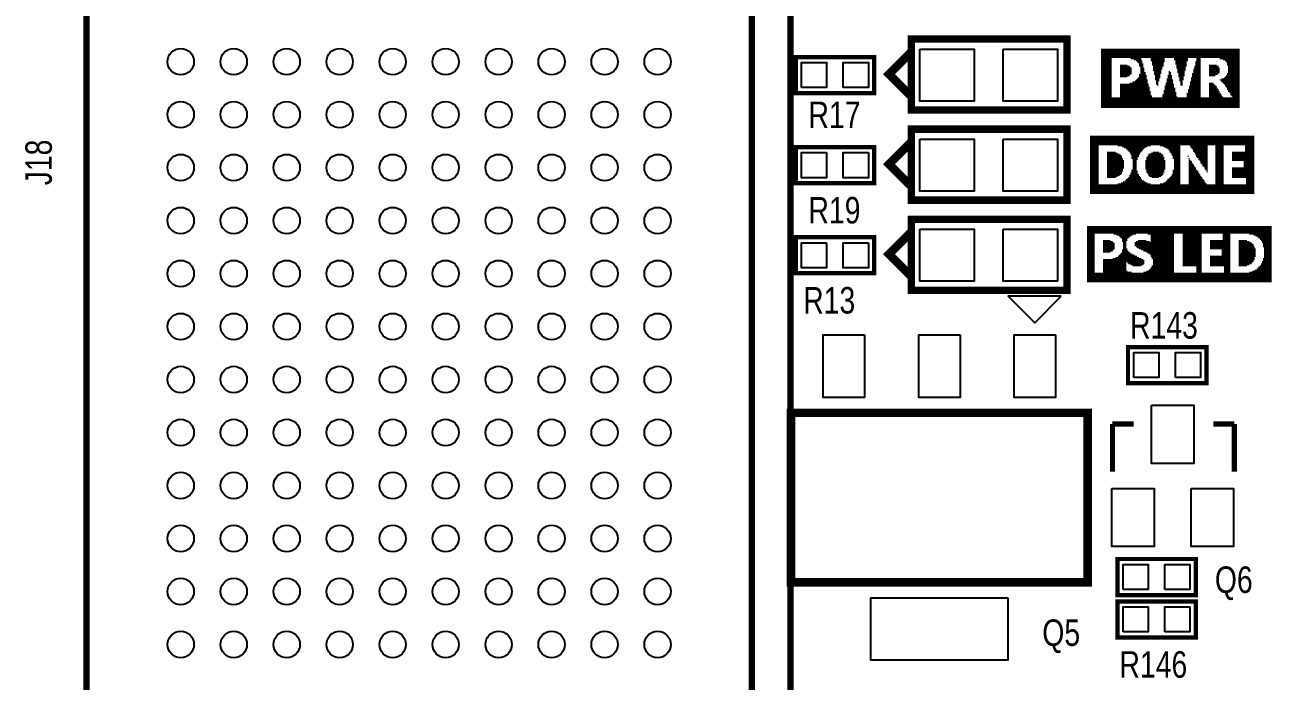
# Model space of a CAD drawing. Extents: x -92 to 135, y -31 to 116.
# Drawn here: x -33.35 to -3.46, y 10.59 to 26.32 of the extents above; entities that cross this region are included whole.
import ezdxf
from ezdxf.enums import TextEntityAlignment as Align

# ---------------------------------------------------------------- set-up
doc = ezdxf.new("R2010")
doc.units = 0
for name, color, linetype in [('BG_SILKSCREEN_TOP', 1, 'CONTINUOUS'), ('MA_PEN3', 4, 'CONTINUOUS'), ('PG_SILKSCREEN_TOP', 5, 'CONTINUOUS'), ('PIN_TOP', 6, 'CONTINUOUS'), ('RD_SILKSCREEN_TOP', 7, 'CONTINUOUS')]:
    doc.layers.add(name, color=color, linetype=linetype)

msp = doc.modelspace()

# ---------------------------------------------------------------- linework, layer by layer
at = {"layer": 'BG_SILKSCREEN_TOP', "const_width": 0.1524}
msp.add_lwpolyline([(-14.99743, 56.750204), (-14.99743, -12.251436)], dxfattribs=at)
at = {"layer": 'MA_PEN3', "const_width": 0.0254}
for points in [[(-7.555738, 25.734772), (-4.228338, 25.734772)], [(-7.555738, 25.709372), (-4.228338, 25.709372)], [(-7.555738, 25.683972), (-4.228338, 25.683972)], [(-7.555738, 25.658572), (-4.228338, 25.658572)], [(-7.555738, 25.633172), (-4.228338, 25.633172)], [(-7.555738, 25.607772), (-4.228338, 25.607772)], [(-7.555738, 25.582372), (-4.228338, 25.582372)], [(-7.555738, 25.556972), (-4.228338, 25.556972)], [(-7.555738, 25.531572), (-4.228338, 25.531572)], [(-7.555738, 25.506172), (-7.301738, 25.506172)], [(-7.555738, 25.480772), (-7.301738, 25.480772)], [(-7.555738, 25.455372), (-7.301738, 25.455372)], [(-7.555738, 25.429972), (-7.301738, 25.429972)], [(-7.555738, 25.404572), (-7.301738, 25.404572)], [(-6.844538, 25.506172), (-6.590538, 25.506172)], [(-6.768338, 25.480772), (-6.590538, 25.480772)], [(-6.717538, 25.455372), (-6.565138, 25.455372)], [(-6.692138, 25.429972), (-6.565138, 25.429972)], [(-6.666738, 25.404572), (-6.565138, 25.404572)], [(-6.361938, 25.506172), (-6.031738, 25.506172)], [(-6.361938, 25.480772), (-6.031738, 25.480772)], [(-6.361938, 25.455372), (-6.031738, 25.455372)], [(-6.336538, 25.429972), (-6.031738, 25.429972)], [(-6.336538, 25.404572), (-6.057138, 25.404572)], [(-5.803138, 25.506172), (-5.472938, 25.506172)], [(-5.803138, 25.480772), (-5.472938, 25.480772)], [(-5.777738, 25.455372), (-5.472938, 25.455372)], [(-5.777738, 25.429972), (-5.498338, 25.429972)], [(-5.777738, 25.404572), (-5.498338, 25.404572)], [(-5.295138, 25.429972), (-5.168138, 25.429972)], [(-5.295138, 25.404572), (-5.168138, 25.404572)], [(-5.269738, 25.506172), (-5.168138, 25.506172)], [(-5.269738, 25.480772), (-5.168138, 25.480772)], [(-5.269738, 25.455372), (-5.168138, 25.455372)], [(-4.710938, 25.506172), (-4.228338, 25.506172)], [(-4.634738, 25.480772), (-4.228338, 25.480772)], [(-4.583938, 25.455372), (-4.228338, 25.455372)], [(-4.558538, 25.429972), (-4.228338, 25.429972)], [(-4.533138, 25.404572), (-4.228338, 25.404572)], [(-7.555738, 25.379172), (-7.301738, 25.379172)], [(-7.555738, 25.353772), (-7.301738, 25.353772)], [(-7.555738, 25.328372), (-7.301738, 25.328372)], [(-7.555738, 25.302972), (-7.301738, 25.302972)], [(-7.555738, 25.277572), (-7.301738, 25.277572)], [(-7.555738, 25.252172), (-7.301738, 25.252172)], [(-7.555738, 25.226772), (-7.301738, 25.226772)], [(-7.555738, 25.201372), (-7.301738, 25.201372)], [(-7.555738, 25.175972), (-7.301738, 25.175972)], [(-7.555738, 25.150572), (-7.301738, 25.150572)], [(-7.555738, 25.125172), (-7.301738, 25.125172)], [(-7.555738, 25.099772), (-7.301738, 25.099772)], [(-7.098538, 25.353772), (-6.920738, 25.353772)], [(-7.098538, 25.328372), (-6.869938, 25.328372)], [(-7.098538, 25.302972), (-6.844538, 25.302972)], [(-7.098538, 25.277572), (-6.819138, 25.277572)], [(-7.098538, 25.252172), (-6.819138, 25.252172)], [(-7.098538, 25.226772), (-6.819138, 25.226772)], [(-7.098538, 25.201372), (-6.819138, 25.201372)], [(-7.098538, 25.175972), (-6.819138, 25.175972)], [(-7.098538, 25.150572), (-6.819138, 25.150572)], [(-7.098538, 25.125172), (-6.844538, 25.125172)], [(-7.098538, 25.099772), (-6.869938, 25.099772)], [(-6.641338, 25.379172), (-6.539738, 25.379172)], [(-6.641338, 25.353772), (-6.539738, 25.353772)], [(-6.641338, 25.328372), (-6.539738, 25.328372)], [(-6.641338, 25.125172), (-6.488938, 25.125172)], [(-6.641338, 25.099772), (-6.463538, 25.099772)], [(-6.615938, 25.302972), (-6.539738, 25.302972)], [(-6.615938, 25.277572), (-6.514338, 25.277572)], [(-6.615938, 25.252172), (-6.514338, 25.252172)], [(-6.615938, 25.226772), (-6.514338, 25.226772)], [(-6.615938, 25.201372), (-6.514338, 25.201372)], [(-6.615938, 25.175972), (-6.488938, 25.175972)], [(-6.615938, 25.150572), (-6.488938, 25.150572)], [(-6.336538, 25.379172), (-6.057138, 25.379172)], [(-6.336538, 25.353772), (-6.057138, 25.353772)], [(-6.311138, 25.328372), (-6.057138, 25.328372)], [(-6.311138, 25.302972), (-6.082538, 25.302972)], [(-6.311138, 25.277572), (-6.082538, 25.277572)], [(-6.311138, 25.252172), (-6.082538, 25.252172)], [(-6.311138, 25.226772), (-6.107938, 25.226772)], [(-6.285738, 25.201372), (-6.107938, 25.201372)], [(-6.285738, 25.175972), (-6.107938, 25.175972)], [(-6.285738, 25.150572), (-6.107938, 25.150572)], [(-6.285738, 25.125172), (-6.133338, 25.125172)], [(-6.260338, 25.099772), (-6.133338, 25.099772)], [(-5.955538, 25.099772), (-5.853938, 25.099772)], [(-5.930138, 25.201372), (-5.904738, 25.201372)], [(-5.930138, 25.175972), (-5.879338, 25.175972)], [(-5.930138, 25.150572), (-5.879338, 25.150572)], [(-5.930138, 25.125172), (-5.879338, 25.125172)], [(-5.777738, 25.379172), (-5.498338, 25.379172)], [(-5.752338, 25.353772), (-5.498338, 25.353772)], [(-5.752338, 25.328372), (-5.498338, 25.328372)], [(-5.752338, 25.302972), (-5.523738, 25.302972)], [(-5.752338, 25.277572), (-5.523738, 25.277572)], [(-5.726938, 25.252172), (-5.523738, 25.252172)], [(-5.726938, 25.226772), (-5.523738, 25.226772)], [(-5.726938, 25.201372), (-5.549138, 25.201372)], [(-5.726938, 25.175972), (-5.549138, 25.175972)], [(-5.701538, 25.150572), (-5.549138, 25.150572)], [(-5.701538, 25.125172), (-5.549138, 25.125172)], [(-5.701538, 25.099772), (-5.549138, 25.099772)], [(-5.371338, 25.150572), (-5.168138, 25.150572)], [(-5.371338, 25.125172), (-5.168138, 25.125172)], [(-5.371338, 25.099772), (-5.168138, 25.099772)], [(-5.345938, 25.252172), (-5.168138, 25.252172)], [(-5.345938, 25.226772), (-5.168138, 25.226772)], [(-5.345938, 25.201372), (-5.168138, 25.201372)], [(-5.345938, 25.175972), (-5.168138, 25.175972)], [(-5.320538, 25.328372), (-5.168138, 25.328372)], [(-5.320538, 25.302972), (-5.168138, 25.302972)], [(-5.320538, 25.277572), (-5.168138, 25.277572)], [(-5.295138, 25.379172), (-5.168138, 25.379172)], [(-5.295138, 25.353772), (-5.168138, 25.353772)], [(-4.964938, 25.353772), (-4.787138, 25.353772)], [(-4.964938, 25.328372), (-4.736338, 25.328372)], [(-4.964938, 25.302972), (-4.736338, 25.302972)], [(-4.964938, 25.277572), (-4.710938, 25.277572)], [(-4.964938, 25.252172), (-4.710938, 25.252172)], [(-4.964938, 25.226772), (-4.710938, 25.226772)], [(-4.964938, 25.201372), (-4.710938, 25.201372)], [(-4.964938, 25.175972), (-4.710938, 25.175972)], [(-4.964938, 25.150572), (-4.736338, 25.150572)], [(-4.964938, 25.125172), (-4.761738, 25.125172)], [(-4.964938, 25.099772), (-4.812538, 25.099772)], [(-4.558538, 25.099772), (-4.228338, 25.099772)], [(-4.533138, 25.379172), (-4.228338, 25.379172)], [(-4.533138, 25.353772), (-4.228338, 25.353772)], [(-4.533138, 25.150572), (-4.228338, 25.150572)], [(-4.533138, 25.125172), (-4.228338, 25.125172)], [(-4.507738, 25.328372), (-4.228338, 25.328372)], [(-4.507738, 25.302972), (-4.228338, 25.302972)], [(-4.507738, 25.277572), (-4.228338, 25.277572)], [(-4.507738, 25.252172), (-4.228338, 25.252172)], [(-4.507738, 25.226772), (-4.228338, 25.226772)], [(-4.507738, 25.201372), (-4.228338, 25.201372)], [(-4.507738, 25.175972), (-4.228338, 25.175972)], [(-7.555738, 25.074372), (-7.301738, 25.074372)], [(-7.555738, 25.048972), (-7.301738, 25.048972)], [(-7.555738, 25.023572), (-7.301738, 25.023572)], [(-7.555738, 24.998172), (-7.301738, 24.998172)], [(-7.555738, 24.972772), (-7.301738, 24.972772)], [(-7.555738, 24.947372), (-7.301738, 24.947372)], [(-7.555738, 24.921972), (-7.301738, 24.921972)], [(-7.555738, 24.896572), (-7.301738, 24.896572)], [(-7.555738, 24.871172), (-7.301738, 24.871172)], [(-7.555738, 24.845772), (-7.301738, 24.845772)], [(-7.555738, 24.820372), (-7.301738, 24.820372)], [(-7.098538, 25.074372), (-6.920738, 25.074372)], [(-7.098538, 24.896572), (-6.412738, 24.896572)], [(-7.098538, 24.871172), (-6.412738, 24.871172)], [(-7.098538, 24.845772), (-6.412738, 24.845772)], [(-7.098538, 24.820372), (-6.387338, 24.820372)], [(-6.869938, 24.921972), (-6.438138, 24.921972)], [(-6.793738, 24.947372), (-6.438138, 24.947372)], [(-6.742938, 24.972772), (-6.438138, 24.972772)], [(-6.717538, 24.998172), (-6.438138, 24.998172)], [(-6.692138, 25.023572), (-6.463538, 25.023572)], [(-6.666738, 25.048972), (-6.463538, 25.048972)], [(-6.641338, 25.074372), (-6.463538, 25.074372)], [(-6.260338, 25.074372), (-6.133338, 25.074372)], [(-6.260338, 25.048972), (-6.133338, 25.048972)], [(-6.260338, 25.023572), (-6.158738, 25.023572)], [(-6.260338, 24.998172), (-6.158738, 24.998172)], [(-6.234938, 24.972772), (-6.158738, 24.972772)], [(-6.234938, 24.947372), (-6.184138, 24.947372)], [(-6.234938, 24.921972), (-6.184138, 24.921972)], [(-6.234938, 24.896572), (-6.184138, 24.896572)], [(-6.209538, 24.871172), (-6.184138, 24.871172)], [(-6.031738, 24.845772), (-5.803138, 24.845772)], [(-6.031738, 24.820372), (-5.803138, 24.820372)], [(-6.006338, 24.921972), (-5.828538, 24.921972)], [(-6.006338, 24.896572), (-5.803138, 24.896572)], [(-6.006338, 24.871172), (-5.803138, 24.871172)], [(-5.980938, 25.023572), (-5.853938, 25.023572)], [(-5.980938, 24.998172), (-5.828538, 24.998172)], [(-5.980938, 24.972772), (-5.828538, 24.972772)], [(-5.980938, 24.947372), (-5.828538, 24.947372)], [(-5.955538, 25.074372), (-5.853938, 25.074372)], [(-5.955538, 25.048972), (-5.853938, 25.048972)], [(-5.701538, 25.074372), (-5.574538, 25.074372)], [(-5.676138, 25.048972), (-5.574538, 25.048972)], [(-5.676138, 25.023572), (-5.574538, 25.023572)], [(-5.676138, 24.998172), (-5.574538, 24.998172)], [(-5.676138, 24.972772), (-5.599938, 24.972772)], [(-5.650738, 24.947372), (-5.599938, 24.947372)], [(-5.650738, 24.921972), (-5.599938, 24.921972)], [(-5.650738, 24.896572), (-5.599938, 24.896572)], [(-5.650738, 24.871172), (-5.599938, 24.871172)], [(-5.447538, 24.845772), (-5.168138, 24.845772)], [(-5.447538, 24.820372), (-5.168138, 24.820372)], [(-5.422138, 24.947372), (-5.168138, 24.947372)], [(-5.422138, 24.921972), (-5.168138, 24.921972)], [(-5.422138, 24.896572), (-5.168138, 24.896572)], [(-5.422138, 24.871172), (-5.168138, 24.871172)], [(-5.396738, 25.048972), (-5.168138, 25.048972)], [(-5.396738, 25.023572), (-5.168138, 25.023572)], [(-5.396738, 24.998172), (-5.168138, 24.998172)], [(-5.396738, 24.972772), (-5.168138, 24.972772)], [(-5.371338, 25.074372), (-5.168138, 25.074372)], [(-4.964938, 24.921972), (-4.863338, 24.921972)], [(-4.964938, 24.896572), (-4.837938, 24.896572)], [(-4.964938, 24.871172), (-4.812538, 24.871172)], [(-4.964938, 24.845772), (-4.787138, 24.845772)], [(-4.964938, 24.820372), (-4.787138, 24.820372)], [(-4.710938, 24.998172), (-4.228338, 24.998172)], [(-4.685538, 24.972772), (-4.228338, 24.972772)], [(-4.660138, 25.023572), (-4.228338, 25.023572)], [(-4.660138, 24.947372), (-4.228338, 24.947372)], [(-4.634738, 24.921972), (-4.228338, 24.921972)], [(-4.609338, 25.048972), (-4.228338, 25.048972)], [(-4.609338, 24.896572), (-4.228338, 24.896572)], [(-4.583938, 25.074372), (-4.228338, 25.074372)], [(-4.583938, 24.871172), (-4.228338, 24.871172)], [(-4.583938, 24.845772), (-4.228338, 24.845772)], [(-4.558538, 24.820372), (-4.228338, 24.820372)], [(-7.555738, 24.794972), (-7.301738, 24.794972)], [(-7.555738, 24.769572), (-7.301738, 24.769572)], [(-7.555738, 24.744172), (-7.301738, 24.744172)], [(-7.555738, 24.718772), (-7.301738, 24.718772)], [(-7.555738, 24.693372), (-7.301738, 24.693372)], [(-7.555738, 24.667972), (-7.301738, 24.667972)], [(-7.555738, 24.642572), (-7.301738, 24.642572)], [(-7.555738, 24.617172), (-7.301738, 24.617172)], [(-7.555738, 24.591772), (-7.301738, 24.591772)], [(-7.555738, 24.566372), (-4.228338, 24.566372)], [(-7.555738, 24.540972), (-4.228338, 24.540972)], [(-7.555738, 24.515572), (-4.228338, 24.515572)], [(-7.098538, 24.794972), (-6.387338, 24.794972)], [(-7.098538, 24.769572), (-6.387338, 24.769572)], [(-7.098538, 24.744172), (-6.387338, 24.744172)], [(-7.098538, 24.718772), (-6.361938, 24.718772)], [(-7.098538, 24.693372), (-6.361938, 24.693372)], [(-7.098538, 24.667972), (-6.361938, 24.667972)], [(-7.098538, 24.642572), (-6.361938, 24.642572)], [(-7.098538, 24.617172), (-6.336538, 24.617172)], [(-7.098538, 24.591772), (-6.336538, 24.591772)], [(-6.082538, 24.642572), (-5.752338, 24.642572)], [(-6.082538, 24.617172), (-5.752338, 24.617172)], [(-6.082538, 24.591772), (-5.726938, 24.591772)], [(-6.057138, 24.744172), (-5.777738, 24.744172)], [(-6.057138, 24.718772), (-5.777738, 24.718772)], [(-6.057138, 24.693372), (-5.752338, 24.693372)], [(-6.057138, 24.667972), (-5.752338, 24.667972)], [(-6.031738, 24.794972), (-5.777738, 24.794972)], [(-6.031738, 24.769572), (-5.777738, 24.769572)], [(-5.498338, 24.667972), (-5.168138, 24.667972)], [(-5.498338, 24.642572), (-5.168138, 24.642572)], [(-5.498338, 24.617172), (-5.168138, 24.617172)], [(-5.498338, 24.591772), (-5.168138, 24.591772)], [(-5.472938, 24.769572), (-5.168138, 24.769572)], [(-5.472938, 24.744172), (-5.168138, 24.744172)], [(-5.472938, 24.718772), (-5.168138, 24.718772)], [(-5.472938, 24.693372), (-5.168138, 24.693372)], [(-5.447538, 24.794972), (-5.168138, 24.794972)], [(-4.964938, 24.794972), (-4.761738, 24.794972)], [(-4.964938, 24.769572), (-4.736338, 24.769572)], [(-4.964938, 24.744172), (-4.736338, 24.744172)], [(-4.964938, 24.718772), (-4.710938, 24.718772)], [(-4.964938, 24.693372), (-4.710938, 24.693372)], [(-4.964938, 24.667972), (-4.685538, 24.667972)], [(-4.964938, 24.642572), (-4.660138, 24.642572)], [(-4.964938, 24.617172), (-4.660138, 24.617172)], [(-4.964938, 24.591772), (-4.634738, 24.591772)], [(-4.533138, 24.794972), (-4.228338, 24.794972)], [(-4.533138, 24.769572), (-4.228338, 24.769572)], [(-4.507738, 24.744172), (-4.228338, 24.744172)], [(-4.507738, 24.718772), (-4.228338, 24.718772)], [(-4.482338, 24.693372), (-4.228338, 24.693372)], [(-4.456938, 24.667972), (-4.228338, 24.667972)], [(-4.456938, 24.642572), (-4.228338, 24.642572)], [(-4.431538, 24.617172), (-4.228338, 24.617172)], [(-4.406138, 24.591772), (-4.228338, 24.591772)], [(-7.555738, 24.490172), (-4.228338, 24.490172)], [(-7.555738, 24.464772), (-4.228338, 24.464772)], [(-7.555738, 24.439372), (-4.228338, 24.439372)], [(-7.555738, 24.413972), (-4.228338, 24.413972)], [(-7.555738, 24.388572), (-4.228338, 24.388572)], [(-7.555738, 24.363172), (-4.228338, 24.363172)], [(-7.555738, 24.337772), (-4.228338, 24.337772)], [(-7.816342, 23.647654), (-3.879342, 23.647654)], [(-7.816342, 23.622254), (-3.879342, 23.622254)], [(-7.816342, 23.596854), (-3.879342, 23.596854)], [(-7.816342, 23.571454), (-3.879342, 23.571454)], [(-7.816342, 23.546054), (-3.879342, 23.546054)], [(-7.816342, 23.520654), (-3.879342, 23.520654)], [(-7.816342, 23.495254), (-3.879342, 23.495254)], [(-7.816342, 23.469854), (-3.879342, 23.469854)], [(-7.816342, 23.444454), (-3.879342, 23.444454)], [(-7.816342, 23.419054), (-7.613142, 23.419054)], [(-7.816342, 23.393654), (-7.613142, 23.393654)], [(-7.816342, 23.368254), (-7.613142, 23.368254)], [(-7.816342, 23.342854), (-7.613142, 23.342854)], [(-7.816342, 23.317454), (-7.613142, 23.317454)], [(-7.155942, 23.419054), (-6.368542, 23.419054)], [(-7.054342, 23.393654), (-6.444742, 23.393654)], [(-7.003542, 23.368254), (-6.495542, 23.368254)], [(-6.952742, 23.342854), (-6.520942, 23.342854)], [(-6.927342, 23.317454), (-6.546342, 23.317454)], [(-6.139942, 23.419054), (-5.657342, 23.419054)], [(-6.063742, 23.393654), (-5.657342, 23.393654)], [(-6.012942, 23.368254), (-5.657342, 23.368254)], [(-5.962142, 23.342854), (-5.657342, 23.342854)], [(-5.936742, 23.317454), (-5.657342, 23.317454)], [(-5.428742, 23.419054), (-4.996942, 23.419054)], [(-5.403342, 23.393654), (-4.996942, 23.393654)], [(-5.403342, 23.368254), (-4.996942, 23.368254)], [(-5.377942, 23.342854), (-4.996942, 23.342854)], [(-5.352542, 23.317454), (-4.996942, 23.317454)], [(-4.819142, 23.419054), (-4.615942, 23.419054)], [(-4.819142, 23.393654), (-4.615942, 23.393654)], [(-4.819142, 23.368254), (-4.615942, 23.368254)], [(-4.819142, 23.342854), (-4.615942, 23.342854)], [(-4.819142, 23.317454), (-4.615942, 23.317454)], [(-4.107942, 23.419054), (-3.879342, 23.419054)], [(-4.107942, 23.393654), (-3.879342, 23.393654)], [(-4.107942, 23.368254), (-3.879342, 23.368254)], [(-4.107942, 23.342854), (-3.879342, 23.342854)], [(-4.107942, 23.317454), (-3.879342, 23.317454)], [(-7.816342, 23.292054), (-7.613142, 23.292054)], [(-7.816342, 23.266654), (-7.613142, 23.266654)], [(-7.816342, 23.241254), (-7.613142, 23.241254)], [(-7.816342, 23.215854), (-7.613142, 23.215854)], [(-7.816342, 23.190454), (-7.613142, 23.190454)], [(-7.816342, 23.165054), (-7.613142, 23.165054)], [(-7.816342, 23.139654), (-7.613142, 23.139654)], [(-7.816342, 23.114254), (-7.613142, 23.114254)], [(-7.816342, 23.088854), (-7.613142, 23.088854)], [(-7.816342, 23.063454), (-7.613142, 23.063454)], [(-7.816342, 23.038054), (-7.613142, 23.038054)], [(-7.816342, 23.012654), (-7.613142, 23.012654)], [(-7.409942, 23.266654), (-7.206742, 23.266654)], [(-7.409942, 23.241254), (-7.155942, 23.241254)], [(-7.409942, 23.215854), (-7.105142, 23.215854)], [(-7.409942, 23.190454), (-7.079742, 23.190454)], [(-7.409942, 23.165054), (-7.054342, 23.165054)], [(-7.409942, 23.139654), (-7.054342, 23.139654)], [(-7.409942, 23.114254), (-7.028942, 23.114254)], [(-7.409942, 23.088854), (-7.028942, 23.088854)], [(-7.409942, 23.063454), (-7.003542, 23.063454)], [(-7.409942, 23.038054), (-7.003542, 23.038054)], [(-7.409942, 23.012654), (-7.003542, 23.012654)], [(-6.901942, 23.292054), (-6.571742, 23.292054)], [(-6.876542, 23.266654), (-6.597142, 23.266654)], [(-6.851142, 23.241254), (-6.622542, 23.241254)], [(-6.851142, 23.215854), (-6.622542, 23.215854)], [(-6.825742, 23.190454), (-6.647942, 23.190454)], [(-6.825742, 23.165054), (-6.647942, 23.165054)], [(-6.825742, 23.139654), (-6.673342, 23.139654)], [(-6.825742, 23.114254), (-6.673342, 23.114254)], [(-6.800342, 23.088854), (-6.673342, 23.088854)], [(-6.800342, 23.063454), (-6.698742, 23.063454)], [(-6.800342, 23.038054), (-6.698742, 23.038054)], [(-6.800342, 23.012654), (-6.698742, 23.012654)], [(-6.495542, 23.063454), (-6.012942, 23.063454)], [(-6.495542, 23.038054), (-6.012942, 23.038054)], [(-6.495542, 23.012654), (-6.012942, 23.012654)], [(-6.470142, 23.139654), (-6.038342, 23.139654)], [(-6.470142, 23.114254), (-6.038342, 23.114254)], [(-6.470142, 23.088854), (-6.038342, 23.088854)], [(-6.444742, 23.165054), (-6.063742, 23.165054)], [(-6.419342, 23.215854), (-6.089142, 23.215854)], [(-6.419342, 23.190454), (-6.063742, 23.190454)], [(-6.368542, 23.241254), (-6.114542, 23.241254)], [(-6.317742, 23.266654), (-6.165342, 23.266654)], [(-5.911342, 23.292054), (-5.657342, 23.292054)], [(-5.911342, 23.266654), (-5.657342, 23.266654)], [(-5.885942, 23.241254), (-5.657342, 23.241254)], [(-5.860542, 23.215854), (-5.657342, 23.215854)], [(-5.860542, 23.190454), (-5.657342, 23.190454)], [(-5.835142, 23.165054), (-5.657342, 23.165054)], [(-5.835142, 23.139654), (-5.657342, 23.139654)], [(-5.835142, 23.114254), (-5.657342, 23.114254)], [(-5.809742, 23.088854), (-5.657342, 23.088854)], [(-5.809742, 23.063454), (-5.657342, 23.063454)], [(-5.809742, 23.038054), (-5.657342, 23.038054)], [(-5.809742, 23.012654), (-5.657342, 23.012654)], [(-5.479542, 23.165054), (-5.454142, 23.165054)], [(-5.454142, 23.114254), (-5.428742, 23.114254)], [(-5.454142, 23.088854), (-5.428742, 23.088854)], [(-5.454142, 23.063454), (-5.403342, 23.063454)], [(-5.454142, 23.038054), (-5.377942, 23.038054)], [(-5.454142, 23.012654), (-5.377942, 23.012654)], [(-5.352542, 23.292054), (-4.996942, 23.292054)], [(-5.327142, 23.266654), (-4.996942, 23.266654)], [(-5.301742, 23.241254), (-4.996942, 23.241254)], [(-5.301742, 23.215854), (-4.996942, 23.215854)], [(-5.276342, 23.190454), (-4.996942, 23.190454)], [(-5.276342, 23.165054), (-4.996942, 23.165054)], [(-5.250942, 23.139654), (-4.996942, 23.139654)], [(-5.225542, 23.114254), (-4.996942, 23.114254)], [(-5.225542, 23.088854), (-4.996942, 23.088854)], [(-5.200142, 23.063454), (-4.996942, 23.063454)], [(-5.174742, 23.038054), (-4.996942, 23.038054)], [(-5.174742, 23.012654), (-4.996942, 23.012654)], [(-4.819142, 23.292054), (-4.615942, 23.292054)], [(-4.819142, 23.266654), (-4.615942, 23.266654)], [(-4.819142, 23.241254), (-4.615942, 23.241254)], [(-4.819142, 23.215854), (-4.615942, 23.215854)], [(-4.819142, 23.190454), (-4.615942, 23.190454)], [(-4.819142, 23.165054), (-4.615942, 23.165054)], [(-4.819142, 23.139654), (-4.615942, 23.139654)], [(-4.819142, 23.114254), (-4.615942, 23.114254)], [(-4.819142, 23.088854), (-4.615942, 23.088854)], [(-4.819142, 23.063454), (-4.615942, 23.063454)], [(-4.819142, 23.038054), (-4.615942, 23.038054)], [(-4.819142, 23.012654), (-4.615942, 23.012654)], [(-4.412742, 23.266654), (-3.879342, 23.266654)], [(-4.412742, 23.241254), (-3.879342, 23.241254)], [(-4.412742, 23.215854), (-3.879342, 23.215854)], [(-4.412742, 23.190454), (-3.879342, 23.190454)], [(-4.412742, 23.165054), (-3.879342, 23.165054)], [(-4.412742, 23.139654), (-3.879342, 23.139654)], [(-4.412742, 23.114254), (-3.879342, 23.114254)], [(-4.412742, 23.088854), (-3.879342, 23.088854)], [(-4.412742, 23.063454), (-3.879342, 23.063454)], [(-4.133342, 23.038054), (-3.879342, 23.038054)], [(-4.133342, 23.012654), (-3.879342, 23.012654)], [(-4.107942, 23.292054), (-3.879342, 23.292054)], [(-7.816342, 22.987254), (-7.613142, 22.987254)], [(-7.816342, 22.961854), (-7.613142, 22.961854)], [(-7.816342, 22.936454), (-7.613142, 22.936454)], [(-7.816342, 22.911054), (-7.613142, 22.911054)], [(-7.816342, 22.885654), (-7.613142, 22.885654)], [(-7.816342, 22.860254), (-7.613142, 22.860254)], [(-7.816342, 22.834854), (-7.613142, 22.834854)], [(-7.816342, 22.809454), (-7.613142, 22.809454)], [(-7.816342, 22.784054), (-7.613142, 22.784054)], [(-7.816342, 22.758654), (-7.613142, 22.758654)], [(-7.816342, 22.733254), (-7.613142, 22.733254)], [(-7.816342, 22.707854), (-7.613142, 22.707854)], [(-7.409942, 22.987254), (-7.003542, 22.987254)], [(-7.409942, 22.961854), (-7.003542, 22.961854)], [(-7.409942, 22.936454), (-7.003542, 22.936454)], [(-7.409942, 22.911054), (-7.003542, 22.911054)], [(-7.409942, 22.885654), (-7.003542, 22.885654)], [(-7.409942, 22.860254), (-7.028942, 22.860254)], [(-7.409942, 22.834854), (-7.028942, 22.834854)], [(-7.409942, 22.809454), (-7.028942, 22.809454)], [(-7.409942, 22.784054), (-7.054342, 22.784054)], [(-7.409942, 22.758654), (-7.054342, 22.758654)], [(-7.409942, 22.733254), (-7.079742, 22.733254)], [(-7.409942, 22.707854), (-7.105142, 22.707854)], [(-6.876542, 22.707854), (-6.647942, 22.707854)], [(-6.851142, 22.758654), (-6.673342, 22.758654)], [(-6.851142, 22.733254), (-6.647942, 22.733254)], [(-6.825742, 22.834854), (-6.698742, 22.834854)], [(-6.825742, 22.809454), (-6.673342, 22.809454)], [(-6.825742, 22.784054), (-6.673342, 22.784054)], [(-6.800342, 22.987254), (-6.698742, 22.987254)], [(-6.800342, 22.961854), (-6.698742, 22.961854)], [(-6.800342, 22.936454), (-6.698742, 22.936454)], [(-6.800342, 22.911054), (-6.698742, 22.911054)], [(-6.800342, 22.885654), (-6.698742, 22.885654)], [(-6.800342, 22.860254), (-6.698742, 22.860254)], [(-6.495542, 22.987254), (-6.012942, 22.987254)], [(-6.495542, 22.961854), (-6.012942, 22.961854)], [(-6.495542, 22.936454), (-6.012942, 22.936454)], [(-6.495542, 22.911054), (-6.012942, 22.911054)], [(-6.495542, 22.885654), (-6.012942, 22.885654)], [(-6.495542, 22.860254), (-6.012942, 22.860254)], [(-6.470142, 22.834854), (-6.038342, 22.834854)], [(-6.470142, 22.809454), (-6.038342, 22.809454)], [(-6.470142, 22.784054), (-6.038342, 22.784054)], [(-6.444742, 22.758654), (-6.063742, 22.758654)], [(-6.419342, 22.733254), (-6.063742, 22.733254)], [(-6.419342, 22.707854), (-6.089142, 22.707854)], [(-5.860542, 22.733254), (-5.657342, 22.733254)], [(-5.860542, 22.707854), (-5.657342, 22.707854)], [(-5.835142, 22.834854), (-5.657342, 22.834854)], [(-5.835142, 22.809454), (-5.657342, 22.809454)], [(-5.835142, 22.784054), (-5.657342, 22.784054)], [(-5.835142, 22.758654), (-5.657342, 22.758654)], [(-5.809742, 22.987254), (-5.657342, 22.987254)], [(-5.809742, 22.961854), (-5.657342, 22.961854)], [(-5.809742, 22.936454), (-5.657342, 22.936454)], [(-5.809742, 22.911054), (-5.657342, 22.911054)], [(-5.809742, 22.885654), (-5.657342, 22.885654)], [(-5.809742, 22.860254), (-5.657342, 22.860254)], [(-5.454142, 22.987254), (-5.352542, 22.987254)], [(-5.454142, 22.961854), (-5.327142, 22.961854)], [(-5.454142, 22.936454), (-5.327142, 22.936454)], [(-5.454142, 22.911054), (-5.301742, 22.911054)], [(-5.454142, 22.885654), (-5.276342, 22.885654)], [(-5.454142, 22.860254), (-5.276342, 22.860254)], [(-5.454142, 22.834854), (-5.250942, 22.834854)], [(-5.454142, 22.809454), (-5.225542, 22.809454)], [(-5.454142, 22.784054), (-5.225542, 22.784054)], [(-5.454142, 22.758654), (-5.200142, 22.758654)], [(-5.454142, 22.733254), (-5.174742, 22.733254)], [(-5.454142, 22.707854), (-5.174742, 22.707854)], [(-5.149342, 22.987254), (-4.996942, 22.987254)], [(-5.123942, 22.961854), (-4.996942, 22.961854)], [(-5.123942, 22.936454), (-4.996942, 22.936454)], [(-5.098542, 22.911054), (-4.996942, 22.911054)], [(-5.073142, 22.885654), (-4.996942, 22.885654)], [(-5.073142, 22.860254), (-4.996942, 22.860254)], [(-5.047742, 22.834854), (-4.996942, 22.834854)], [(-5.022342, 22.809454), (-4.996942, 22.809454)], [(-5.022342, 22.784054), (-4.996942, 22.784054)], [(-4.819142, 22.987254), (-4.615942, 22.987254)], [(-4.819142, 22.961854), (-4.615942, 22.961854)], [(-4.819142, 22.936454), (-4.615942, 22.936454)], [(-4.819142, 22.911054), (-4.615942, 22.911054)], [(-4.819142, 22.885654), (-4.615942, 22.885654)], [(-4.819142, 22.860254), (-4.615942, 22.860254)], [(-4.819142, 22.834854), (-4.615942, 22.834854)], [(-4.819142, 22.809454), (-4.615942, 22.809454)], [(-4.819142, 22.784054), (-4.615942, 22.784054)], [(-4.819142, 22.758654), (-4.615942, 22.758654)], [(-4.819142, 22.733254), (-4.615942, 22.733254)], [(-4.819142, 22.707854), (-4.615942, 22.707854)], [(-4.412742, 22.885654), (-3.879342, 22.885654)], [(-4.412742, 22.860254), (-3.879342, 22.860254)], [(-4.412742, 22.834854), (-3.879342, 22.834854)], [(-4.412742, 22.809454), (-3.879342, 22.809454)], [(-4.412742, 22.784054), (-3.879342, 22.784054)], [(-4.412742, 22.758654), (-3.879342, 22.758654)], [(-4.412742, 22.733254), (-3.879342, 22.733254)], [(-4.412742, 22.707854), (-3.879342, 22.707854)], [(-4.133342, 22.987254), (-3.879342, 22.987254)], [(-4.133342, 22.961854), (-3.879342, 22.961854)], [(-4.133342, 22.936454), (-3.879342, 22.936454)], [(-4.133342, 22.911054), (-3.879342, 22.911054)], [(-7.816342, 22.682454), (-7.613142, 22.682454)], [(-7.816342, 22.657054), (-7.613142, 22.657054)], [(-7.816342, 22.631654), (-7.613142, 22.631654)], [(-7.816342, 22.606254), (-7.613142, 22.606254)], [(-7.816342, 22.580854), (-7.613142, 22.580854)], [(-7.816342, 22.555454), (-7.613142, 22.555454)], [(-7.816342, 22.530054), (-7.613142, 22.530054)], [(-7.816342, 22.504654), (-7.613142, 22.504654)], [(-7.816342, 22.479254), (-3.879342, 22.479254)], [(-7.816342, 22.453854), (-3.879342, 22.453854)], [(-7.816342, 22.428454), (-3.879342, 22.428454)], [(-7.409942, 22.682454), (-7.155942, 22.682454)], [(-7.409942, 22.657054), (-7.206742, 22.657054)], [(-7.155942, 22.504654), (-6.368542, 22.504654)], [(-7.079742, 22.530054), (-6.444742, 22.530054)], [(-7.028942, 22.555454), (-6.495542, 22.555454)], [(-6.978142, 22.580854), (-6.520942, 22.580854)], [(-6.952742, 22.606254), (-6.571742, 22.606254)], [(-6.927342, 22.631654), (-6.597142, 22.631654)], [(-6.901942, 22.657054), (-6.597142, 22.657054)], [(-6.876542, 22.682454), (-6.622542, 22.682454)], [(-6.393942, 22.682454), (-6.114542, 22.682454)], [(-6.343142, 22.657054), (-6.165342, 22.657054)], [(-6.139942, 22.504654), (-5.657342, 22.504654)], [(-6.063742, 22.530054), (-5.657342, 22.530054)], [(-6.012942, 22.555454), (-5.657342, 22.555454)], [(-5.987542, 22.580854), (-5.657342, 22.580854)], [(-5.962142, 22.606254), (-5.657342, 22.606254)], [(-5.936742, 22.631654), (-5.657342, 22.631654)], [(-5.911342, 22.657054), (-5.657342, 22.657054)], [(-5.885942, 22.682454), (-5.657342, 22.682454)], [(-5.454142, 22.682454), (-5.149342, 22.682454)], [(-5.454142, 22.657054), (-5.123942, 22.657054)], [(-5.454142, 22.631654), (-5.123942, 22.631654)], [(-5.454142, 22.606254), (-5.098542, 22.606254)], [(-5.454142, 22.580854), (-5.073142, 22.580854)], [(-5.454142, 22.555454), (-5.073142, 22.555454)], [(-5.454142, 22.530054), (-5.047742, 22.530054)], [(-5.454142, 22.504654), (-5.022342, 22.504654)], [(-4.819142, 22.682454), (-4.615942, 22.682454)], [(-4.819142, 22.657054), (-4.615942, 22.657054)], [(-4.819142, 22.631654), (-4.615942, 22.631654)], [(-4.819142, 22.606254), (-4.615942, 22.606254)], [(-4.819142, 22.580854), (-4.615942, 22.580854)], [(-4.819142, 22.555454), (-4.615942, 22.555454)], [(-4.819142, 22.530054), (-4.615942, 22.530054)], [(-4.819142, 22.504654), (-4.615942, 22.504654)], [(-4.412742, 22.682454), (-3.879342, 22.682454)], [(-4.412742, 22.657054), (-3.879342, 22.657054)], [(-4.082542, 22.631654), (-3.879342, 22.631654)], [(-4.082542, 22.606254), (-3.879342, 22.606254)], [(-4.082542, 22.580854), (-3.879342, 22.580854)], [(-4.082542, 22.555454), (-3.879342, 22.555454)], [(-4.082542, 22.530054), (-3.879342, 22.530054)], [(-4.082542, 22.504654), (-3.879342, 22.504654)], [(-7.816342, 22.403054), (-3.879342, 22.403054)], [(-7.816342, 22.377654), (-3.879342, 22.377654)], [(-7.816342, 22.352254), (-3.879342, 22.352254)], [(-7.816342, 22.326854), (-3.879342, 22.326854)], [(-7.816342, 22.301454), (-3.879342, 22.301454)], [(-7.816342, 22.276054), (-3.879342, 22.276054)], [(-7.88797, 21.480018), (-3.46837, 21.480018)], [(-7.88797, 21.454618), (-3.46837, 21.454618)], [(-7.88797, 21.429218), (-3.46837, 21.429218)], [(-7.88797, 21.403818), (-3.46837, 21.403818)], [(-7.88797, 21.378418), (-3.46837, 21.378418)], [(-7.88797, 21.353018), (-3.46837, 21.353018)], [(-7.88797, 21.327618), (-3.46837, 21.327618)], [(-7.88797, 21.302218), (-7.71017, 21.302218)], [(-7.88797, 21.276818), (-7.71017, 21.276818)], [(-7.88797, 21.251418), (-7.71017, 21.251418)], [(-7.88797, 21.226018), (-7.71017, 21.226018)], [(-7.25297, 21.302218), (-6.71957, 21.302218)], [(-7.17677, 21.276818), (-6.79577, 21.276818)], [(-7.12597, 21.251418), (-6.84657, 21.251418)], [(-7.10057, 21.226018), (-6.87197, 21.226018)], [(-6.44017, 21.302218), (-5.80517, 21.302218)], [(-6.36397, 21.276818), (-5.80517, 21.276818)], [(-6.36397, 21.251418), (-5.80517, 21.251418)], [(-6.36397, 21.226018), (-5.80517, 21.226018)], [(-5.60197, 21.302218), (-5.14477, 21.302218)], [(-5.60197, 21.276818), (-5.14477, 21.276818)], [(-5.60197, 21.251418), (-5.14477, 21.251418)], [(-5.60197, 21.226018), (-5.14477, 21.226018)], [(-4.63677, 21.302218), (-4.45897, 21.302218)], [(-4.63677, 21.276818), (-4.45897, 21.276818)], [(-4.63677, 21.251418), (-4.45897, 21.251418)], [(-4.63677, 21.226018), (-4.45897, 21.226018)], [(-4.00177, 21.302218), (-3.46837, 21.302218)], [(-3.90017, 21.276818), (-3.46837, 21.276818)], [(-3.84937, 21.251418), (-3.46837, 21.251418)], [(-3.79857, 21.226018), (-3.46837, 21.226018)], [(-7.88797, 21.200618), (-7.71017, 21.200618)], [(-7.88797, 21.175218), (-7.71017, 21.175218)], [(-7.88797, 21.149818), (-7.71017, 21.149818)], [(-7.88797, 21.124418), (-7.71017, 21.124418)], [(-7.88797, 21.099018), (-7.71017, 21.099018)], [(-7.88797, 21.073618), (-7.71017, 21.073618)], [(-7.88797, 21.048218), (-7.71017, 21.048218)], [(-7.88797, 21.022818), (-7.71017, 21.022818)], [(-7.88797, 20.997418), (-7.71017, 20.997418)], [(-7.88797, 20.972018), (-7.71017, 20.972018)], [(-7.88797, 20.946618), (-7.71017, 20.946618)], [(-7.88797, 20.921218), (-7.71017, 20.921218)], [(-7.50697, 21.149818), (-7.32917, 21.149818)], [(-7.50697, 21.124418), (-7.27837, 21.124418)], [(-7.50697, 21.099018), (-7.25297, 21.099018)], [(-7.50697, 21.073618), (-7.22757, 21.073618)], [(-7.50697, 21.048218), (-7.22757, 21.048218)], [(-7.50697, 21.022818), (-7.22757, 21.022818)], [(-7.50697, 20.997418), (-7.22757, 20.997418)], [(-7.50697, 20.972018), (-7.22757, 20.972018)], [(-7.50697, 20.946618), (-7.22757, 20.946618)], [(-7.50697, 20.921218), (-7.25297, 20.921218)], [(-7.07517, 21.200618), (-6.89737, 21.200618)], [(-7.04977, 21.175218), (-6.92277, 21.175218)], [(-7.04977, 21.149818), (-6.92277, 21.149818)], [(-7.04977, 21.124418), (-6.94817, 21.124418)], [(-7.04977, 20.921218), (-6.92277, 20.921218)], [(-7.02437, 21.099018), (-6.94817, 21.099018)], [(-7.02437, 21.073618), (-6.94817, 21.073618)], [(-7.02437, 21.048218), (-6.94817, 21.048218)], [(-7.02437, 21.022818), (-6.94817, 21.022818)], [(-7.02437, 20.997418), (-6.94817, 20.997418)], [(-7.02437, 20.972018), (-6.94817, 20.972018)], [(-7.02437, 20.946618), (-6.92277, 20.946618)], [(-6.74497, 21.099018), (-5.80517, 21.099018)], [(-6.74497, 21.073618), (-5.80517, 21.073618)], [(-6.74497, 21.048218), (-5.80517, 21.048218)], [(-6.74497, 21.022818), (-5.80517, 21.022818)], [(-6.71957, 21.124418), (-6.38937, 21.124418)], [(-6.71957, 20.997418), (-5.80517, 20.997418)], [(-6.69417, 20.972018), (-5.80517, 20.972018)], [(-6.66877, 21.149818), (-6.46557, 21.149818)], [(-6.64337, 20.946618), (-5.80517, 20.946618)], [(-6.59257, 20.921218), (-5.80517, 20.921218)], [(-6.36397, 21.200618), (-5.80517, 21.200618)], [(-6.36397, 21.175218), (-5.80517, 21.175218)], [(-6.36397, 21.149818), (-5.80517, 21.149818)], [(-6.36397, 21.124418), (-5.80517, 21.124418)], [(-5.60197, 21.200618), (-5.14477, 21.200618)], [(-5.60197, 21.175218), (-5.14477, 21.175218)], [(-5.60197, 21.149818), (-5.14477, 21.149818)], [(-5.60197, 21.124418), (-5.14477, 21.124418)], [(-5.60197, 21.099018), (-5.14477, 21.099018)], [(-5.60197, 21.073618), (-5.14477, 21.073618)], [(-5.60197, 21.048218), (-5.14477, 21.048218)], [(-5.60197, 21.022818), (-5.14477, 21.022818)], [(-5.60197, 20.997418), (-5.14477, 20.997418)], [(-5.60197, 20.972018), (-5.14477, 20.972018)], [(-5.60197, 20.946618), (-5.14477, 20.946618)], [(-5.60197, 20.921218), (-5.14477, 20.921218)], [(-4.94157, 21.149818), (-4.45897, 21.149818)], [(-4.94157, 21.124418), (-4.45897, 21.124418)], [(-4.94157, 21.099018), (-4.45897, 21.099018)], [(-4.94157, 21.073618), (-4.45897, 21.073618)], [(-4.94157, 21.048218), (-4.45897, 21.048218)], [(-4.94157, 21.022818), (-4.45897, 21.022818)], [(-4.94157, 20.997418), (-4.45897, 20.997418)], [(-4.94157, 20.972018), (-4.45897, 20.972018)], [(-4.94157, 20.946618), (-4.45897, 20.946618)], [(-4.66217, 20.921218), (-4.45897, 20.921218)], [(-4.63677, 21.200618), (-4.45897, 21.200618)], [(-4.63677, 21.175218), (-4.45897, 21.175218)], [(-4.25577, 21.149818), (-4.05257, 21.149818)], [(-4.25577, 21.124418), (-4.00177, 21.124418)], [(-4.25577, 21.099018), (-3.95097, 21.099018)], [(-4.25577, 21.073618), (-3.92557, 21.073618)], [(-4.25577, 21.048218), (-3.90017, 21.048218)], [(-4.25577, 21.022818), (-3.90017, 21.022818)], [(-4.25577, 20.997418), (-3.87477, 20.997418)], [(-4.25577, 20.972018), (-3.87477, 20.972018)], [(-4.25577, 20.946618), (-3.84937, 20.946618)], [(-4.25577, 20.921218), (-3.84937, 20.921218)], [(-3.77317, 21.200618), (-3.46837, 21.200618)], [(-3.74777, 21.175218), (-3.46837, 21.175218)], [(-3.72237, 21.149818), (-3.46837, 21.149818)], [(-3.69697, 21.124418), (-3.46837, 21.124418)], [(-3.69697, 21.099018), (-3.46837, 21.099018)], [(-3.67157, 21.073618), (-3.46837, 21.073618)], [(-3.67157, 21.048218), (-3.46837, 21.048218)], [(-3.67157, 21.022818), (-3.46837, 21.022818)], [(-3.67157, 20.997418), (-3.46837, 20.997418)], [(-3.64617, 20.972018), (-3.46837, 20.972018)], [(-3.64617, 20.946618), (-3.46837, 20.946618)], [(-3.64617, 20.921218), (-3.46837, 20.921218)], [(-7.88797, 20.895818), (-7.71017, 20.895818)], [(-7.88797, 20.870418), (-7.71017, 20.870418)], [(-7.88797, 20.845018), (-7.71017, 20.845018)], [(-7.88797, 20.819618), (-7.71017, 20.819618)], [(-7.88797, 20.794218), (-7.71017, 20.794218)], [(-7.88797, 20.768818), (-7.71017, 20.768818)], [(-7.88797, 20.743418), (-7.71017, 20.743418)], [(-7.88797, 20.718018), (-7.71017, 20.718018)], [(-7.88797, 20.692618), (-7.71017, 20.692618)], [(-7.88797, 20.667218), (-7.71017, 20.667218)], [(-7.88797, 20.641818), (-7.71017, 20.641818)], [(-7.88797, 20.616418), (-7.71017, 20.616418)], [(-7.50697, 20.895818), (-7.27837, 20.895818)], [(-7.50697, 20.870418), (-7.32917, 20.870418)], [(-7.50697, 20.692618), (-6.54177, 20.692618)], [(-7.50697, 20.667218), (-6.51637, 20.667218)], [(-7.50697, 20.641818), (-6.51637, 20.641818)], [(-7.50697, 20.616418), (-6.94817, 20.616418)], [(-7.27837, 20.718018), (-6.59257, 20.718018)], [(-7.20217, 20.743418), (-6.64337, 20.743418)], [(-7.15137, 20.768818), (-6.69417, 20.768818)], [(-7.12597, 20.794218), (-6.74497, 20.794218)], [(-7.10057, 20.819618), (-6.79577, 20.819618)], [(-7.07517, 20.845018), (-6.84657, 20.845018)], [(-7.04977, 20.895818), (-6.89737, 20.895818)], [(-7.04977, 20.870418), (-6.87197, 20.870418)], [(-6.92277, 20.616418), (-6.51637, 20.616418)], [(-6.54177, 20.895818), (-5.80517, 20.895818)], [(-6.46557, 20.870418), (-5.80517, 20.870418)], [(-6.44017, 20.845018), (-5.80517, 20.845018)], [(-6.38937, 20.819618), (-5.80517, 20.819618)], [(-6.36397, 20.794218), (-5.80517, 20.794218)], [(-6.36397, 20.768818), (-5.80517, 20.768818)], [(-6.33857, 20.743418), (-5.80517, 20.743418)], [(-6.33857, 20.718018), (-5.80517, 20.718018)], [(-6.31317, 20.692618), (-5.80517, 20.692618)], [(-6.31317, 20.667218), (-5.80517, 20.667218)], [(-6.31317, 20.641818), (-5.80517, 20.641818)], [(-6.31317, 20.616418), (-5.80517, 20.616418)], [(-5.60197, 20.895818), (-5.14477, 20.895818)], [(-5.60197, 20.870418), (-5.14477, 20.870418)], [(-5.60197, 20.845018), (-5.14477, 20.845018)], [(-5.60197, 20.819618), (-5.14477, 20.819618)], [(-5.60197, 20.794218), (-5.14477, 20.794218)], [(-5.60197, 20.768818), (-5.14477, 20.768818)], [(-5.60197, 20.743418), (-5.14477, 20.743418)], [(-5.60197, 20.718018), (-5.14477, 20.718018)], [(-5.60197, 20.692618), (-5.14477, 20.692618)], [(-5.60197, 20.667218), (-5.14477, 20.667218)], [(-5.60197, 20.641818), (-5.14477, 20.641818)], [(-5.60197, 20.616418), (-5.14477, 20.616418)], [(-4.94157, 20.768818), (-4.45897, 20.768818)], [(-4.94157, 20.743418), (-4.45897, 20.743418)], [(-4.94157, 20.718018), (-4.45897, 20.718018)], [(-4.94157, 20.692618), (-4.45897, 20.692618)], [(-4.94157, 20.667218), (-4.45897, 20.667218)], [(-4.94157, 20.641818), (-4.45897, 20.641818)], [(-4.94157, 20.616418), (-4.45897, 20.616418)], [(-4.66217, 20.895818), (-4.45897, 20.895818)], [(-4.66217, 20.870418), (-4.45897, 20.870418)], [(-4.66217, 20.845018), (-4.45897, 20.845018)], [(-4.66217, 20.819618), (-4.45897, 20.819618)], [(-4.66217, 20.794218), (-4.45897, 20.794218)], [(-4.25577, 20.895818), (-3.84937, 20.895818)], [(-4.25577, 20.870418), (-3.84937, 20.870418)], [(-4.25577, 20.845018), (-3.84937, 20.845018)], [(-4.25577, 20.819618), (-3.84937, 20.819618)], [(-4.25577, 20.794218), (-3.84937, 20.794218)], [(-4.25577, 20.768818), (-3.84937, 20.768818)], [(-4.25577, 20.743418), (-3.87477, 20.743418)], [(-4.25577, 20.718018), (-3.87477, 20.718018)], [(-4.25577, 20.692618), (-3.87477, 20.692618)], [(-4.25577, 20.667218), (-3.90017, 20.667218)], [(-4.25577, 20.641818), (-3.90017, 20.641818)], [(-4.25577, 20.616418), (-3.92557, 20.616418)], [(-3.69697, 20.641818), (-3.46837, 20.641818)], [(-3.69697, 20.616418), (-3.46837, 20.616418)], [(-3.67157, 20.718018), (-3.46837, 20.718018)], [(-3.67157, 20.692618), (-3.46837, 20.692618)], [(-3.67157, 20.667218), (-3.46837, 20.667218)], [(-3.64617, 20.895818), (-3.46837, 20.895818)], [(-3.64617, 20.870418), (-3.46837, 20.870418)], [(-3.64617, 20.845018), (-3.46837, 20.845018)], [(-3.64617, 20.819618), (-3.46837, 20.819618)], [(-3.64617, 20.794218), (-3.46837, 20.794218)], [(-3.64617, 20.768818), (-3.46837, 20.768818)], [(-3.64617, 20.743418), (-3.46837, 20.743418)], [(-7.88797, 20.591018), (-7.71017, 20.591018)], [(-7.88797, 20.565618), (-7.71017, 20.565618)], [(-7.88797, 20.540218), (-7.71017, 20.540218)], [(-7.88797, 20.514818), (-7.71017, 20.514818)], [(-7.88797, 20.489418), (-7.71017, 20.489418)], [(-7.88797, 20.464018), (-7.71017, 20.464018)], [(-7.88797, 20.438618), (-7.71017, 20.438618)], [(-7.88797, 20.413218), (-7.71017, 20.413218)], [(-7.88797, 20.387818), (-7.71017, 20.387818)], [(-7.88797, 20.362418), (-3.46837, 20.362418)], [(-7.88797, 20.337018), (-3.46837, 20.337018)], [(-7.50697, 20.591018), (-6.94817, 20.591018)], [(-7.50697, 20.565618), (-6.94817, 20.565618)], [(-7.50697, 20.540218), (-6.94817, 20.540218)], [(-7.50697, 20.514818), (-6.94817, 20.514818)], [(-7.50697, 20.489418), (-6.94817, 20.489418)], [(-7.50697, 20.464018), (-6.94817, 20.464018)], [(-7.50697, 20.438618), (-6.94817, 20.438618)], [(-7.50697, 20.413218), (-6.92277, 20.413218)], [(-7.50697, 20.387818), (-6.82117, 20.387818)], [(-6.89737, 20.591018), (-6.51637, 20.591018)], [(-6.84657, 20.565618), (-6.54177, 20.565618)], [(-6.79577, 20.540218), (-6.59257, 20.540218)], [(-6.54177, 20.387818), (-5.80517, 20.387818)], [(-6.46557, 20.413218), (-5.80517, 20.413218)], [(-6.41477, 20.438618), (-5.80517, 20.438618)], [(-6.38937, 20.464018), (-5.80517, 20.464018)], [(-6.36397, 20.489418), (-5.80517, 20.489418)], [(-6.33857, 20.540218), (-5.80517, 20.540218)], [(-6.33857, 20.514818), (-5.80517, 20.514818)], [(-6.31317, 20.591018), (-5.80517, 20.591018)], [(-6.31317, 20.565618), (-5.80517, 20.565618)], [(-5.60197, 20.591018), (-5.14477, 20.591018)], [(-5.60197, 20.565618), (-5.14477, 20.565618)], [(-5.60197, 20.540218), (-5.14477, 20.540218)], [(-5.27177, 20.514818), (-5.14477, 20.514818)], [(-5.27177, 20.489418), (-5.14477, 20.489418)], [(-5.27177, 20.464018), (-5.14477, 20.464018)], [(-5.27177, 20.438618), (-5.14477, 20.438618)], [(-5.27177, 20.413218), (-5.14477, 20.413218)], [(-5.27177, 20.387818), (-5.14477, 20.387818)], [(-4.94157, 20.591018), (-4.45897, 20.591018)], [(-4.94157, 20.565618), (-4.45897, 20.565618)], [(-4.94157, 20.540218), (-4.45897, 20.540218)], [(-4.61137, 20.514818), (-4.45897, 20.514818)], [(-4.61137, 20.489418), (-4.45897, 20.489418)], [(-4.61137, 20.464018), (-4.45897, 20.464018)], [(-4.61137, 20.438618), (-4.45897, 20.438618)], [(-4.61137, 20.413218), (-4.45897, 20.413218)], [(-4.61137, 20.387818), (-4.45897, 20.387818)], [(-4.25577, 20.591018), (-3.95097, 20.591018)], [(-4.25577, 20.565618), (-4.00177, 20.565618)], [(-4.25577, 20.540218), (-4.05257, 20.540218)], [(-4.00177, 20.387818), (-3.46837, 20.387818)], [(-3.92557, 20.413218), (-3.46837, 20.413218)], [(-3.87477, 20.438618), (-3.46837, 20.438618)], [(-3.82397, 20.464018), (-3.46837, 20.464018)], [(-3.79857, 20.489418), (-3.46837, 20.489418)], [(-3.77317, 20.514818), (-3.46837, 20.514818)], [(-3.74777, 20.540218), (-3.46837, 20.540218)], [(-3.72237, 20.591018), (-3.46837, 20.591018)], [(-3.72237, 20.565618), (-3.46837, 20.565618)], [(-7.88797, 20.311618), (-3.46837, 20.311618)], [(-7.88797, 20.286218), (-3.46837, 20.286218)], [(-7.88797, 20.260818), (-3.46837, 20.260818)], [(-7.88797, 20.235418), (-3.46837, 20.235418)], [(-7.88797, 20.210018), (-3.46837, 20.210018)], [(-7.88797, 20.184618), (-3.46837, 20.184618)], [(-7.88797, 20.159218), (-3.46837, 20.159218)]]:
    msp.add_lwpolyline(points, dxfattribs=at)
at = {"layer": 'PG_SILKSCREEN_TOP'}
for points, const_width in [([(-31.87319, 50.148744), (-31.87319, -5.629656)], 0.1524), ([(-15.92199, -5.629656), (-15.92199, 50.148744)], 0.1524), ([(-12.127738, 25.620472), (-12.153138, 25.620472), (-12.635738, 25.137872), (-12.153138, 24.655272), (-12.127738, 24.655272)], 0.2032), ([(-12.127738, 23.461472), (-12.153138, 23.461472), (-12.635738, 22.978872), (-12.153138, 22.496272), (-12.127738, 22.496272)], 0.2032), ([(-12.127738, 21.302472), (-12.153138, 21.302472), (-12.635738, 20.819872), (-12.153138, 20.337272), (-12.127738, 20.337272)], 0.2032), ([(-6.772148, 16.751554), (-7.280148, 16.751554)], 0.127), ([(-7.280148, 16.751554), (-7.280148, 15.608554)], 0.127), ([(-4.867148, 16.751554), (-4.359148, 16.751554)], 0.127), ([(-4.359148, 16.751554), (-4.359148, 15.608554)], 0.127)]:
    msp.add_lwpolyline(points, dxfattribs=dict(at, const_width=const_width))
for points, const_width in [([(-8.368538, 25.798272), (-8.368538, 24.274272), (-12.102338, 24.274272), (-12.102338, 25.976072), (-8.368538, 25.976072)], 0.1778), ([(-14.870938, 25.544272), (-12.991338, 25.544272), (-12.991338, 24.680672), (-14.870938, 24.680672)], 0.1016), ([(-8.368538, 23.639272), (-8.368538, 22.115272), (-12.102338, 22.115272), (-12.102338, 23.817072), (-8.368538, 23.817072)], 0.1778), ([(-12.991338, 22.521672), (-14.870938, 22.521672), (-14.870938, 23.385272), (-12.991338, 23.385272)], 0.1016), ([(-8.368538, 21.480272), (-8.368538, 19.956272), (-12.102338, 19.956272), (-12.102338, 21.658072), (-8.368538, 21.658072)], 0.1778), ([(-12.991338, 20.362418), (-14.870938, 20.362672), (-14.870938, 21.226272), (-12.991338, 21.226526)], 0.1016), ([(-6.909054, 18.5928), (-5.029708, 18.5928), (-5.029454, 17.728946), (-6.9088, 17.728946)], 0.1016), ([(-7.874, 12.954), (-14.986, 12.954), (-14.986, 17.018), (-7.874, 17.018)], 0.2032), ([(-7.1628, 13.5128), (-5.2832, 13.513054), (-5.283454, 12.648946), (-7.1628, 12.648946)], 0.1016), ([(-7.1628, 12.4968), (-5.2832, 12.497054), (-5.282946, 11.6332), (-7.1628, 11.6332)], 0.1016)]:
    msp.add_lwpolyline(points, close=True, dxfattribs=dict(at, const_width=const_width))
msp.add_lwpolyline([(-8.509, 19.812), (-9.779, 19.812), (-9.144, 19.177)], close=True, dxfattribs=at)
at = {"layer": 'PIN_TOP'}
for points in [[(-11.898122, 25.737439), (-10.59815, 25.737439), (-10.59815, 24.487505), (-11.898122, 24.487505)], [(-9.898126, 25.737439), (-8.598154, 25.737439), (-8.598154, 24.487505), (-9.898126, 24.487505)], [(-14.730984, 24.812498), (-14.730984, 25.412446), (-14.131036, 25.412446), (-14.131036, 24.812498)], [(-13.73124, 24.812498), (-13.73124, 25.412446), (-13.131292, 25.412446), (-13.131292, 24.812498)], [(-11.898122, 23.578439), (-10.59815, 23.578439), (-10.59815, 22.328505), (-11.898122, 22.328505)], [(-9.898126, 23.578439), (-8.598154, 23.578439), (-8.598154, 22.328505), (-9.898126, 22.328505)], [(-14.131036, 23.253446), (-14.131036, 22.653498), (-14.730984, 22.653498), (-14.730984, 23.253446)], [(-13.131292, 23.253446), (-13.131292, 22.653498), (-13.73124, 22.653498), (-13.73124, 23.253446)], [(-11.898122, 21.419439), (-10.59815, 21.419439), (-10.59815, 20.169505), (-11.898122, 20.169505)], [(-9.898126, 21.419439), (-8.598154, 21.419439), (-8.598154, 20.169505), (-9.898126, 20.169505)], [(-14.131036, 21.094446), (-14.131036, 20.494498), (-14.730984, 20.494498), (-14.730984, 21.094446)], [(-13.131292, 21.094446), (-13.131292, 20.494498), (-13.73124, 20.494498), (-13.73124, 21.094446)], [(-13.2207, 18.8849), (-13.2207, 17.3863), (-14.2113, 17.3863), (-14.2113, 18.8849)], [(-10.9347, 18.8849), (-10.9347, 17.3863), (-11.9253, 17.3863), (-11.9253, 18.8849)], [(-8.6487, 18.8849), (-8.6487, 17.3863), (-9.6393, 17.3863), (-9.6393, 18.8849)], [(-6.768846, 17.861026), (-6.768846, 18.460974), (-6.168898, 18.460974), (-6.168898, 17.861026)], [(-5.769102, 17.861026), (-5.769102, 18.460974), (-5.169154, 18.460974), (-5.169154, 17.861026)], [(-6.348222, 17.198086), (-5.332222, 17.198086), (-5.332222, 15.801086), (-6.348222, 15.801086)], [(-7.298182, 15.20698), (-6.282182, 15.20698), (-6.282182, 13.80998), (-7.298182, 13.80998)], [(-5.398008, 15.20698), (-4.382008, 15.20698), (-4.382008, 13.80998), (-5.398008, 13.80998)], [(-7.022846, 12.781026), (-7.022846, 13.380974), (-6.422898, 13.380974), (-6.422898, 12.781026)], [(-6.023102, 12.781026), (-6.023102, 13.380974), (-5.423154, 13.380974), (-5.423154, 12.781026)], [(-9.7917, 12.5857), (-9.7917, 11.0871), (-13.0683, 11.0871), (-13.0683, 12.5857)], [(-7.022846, 11.765026), (-7.022846, 12.364974), (-6.422898, 12.364974), (-6.422898, 11.765026)], [(-6.023102, 11.765026), (-6.023102, 12.364974), (-5.423154, 12.364974), (-5.423154, 11.765026)]]:
    msp.add_lwpolyline(points, close=True, dxfattribs=at)
for centre in [(-29.61259, 25.434544), (-28.34259, 25.434544), (-27.07259, 25.434544), (-25.80259, 25.434544), (-24.53259, 25.434544), (-23.26259, 25.434544), (-21.99259, 25.434544), (-20.72259, 25.434544), (-19.45259, 25.434544), (-18.18259, 25.434544), (-29.61259, 24.164544), (-28.34259, 24.164544), (-27.07259, 24.164544), (-25.80259, 24.164544), (-24.53259, 24.164544), (-23.26259, 24.164544), (-21.99259, 24.164544), (-20.72259, 24.164544), (-19.45259, 24.164544), (-18.18259, 24.164544), (-29.61259, 22.894544), (-28.34259, 22.894544), (-27.07259, 22.894544), (-25.80259, 22.894544), (-24.53259, 22.894544), (-23.26259, 22.894544), (-21.99259, 22.894544), (-20.72259, 22.894544), (-19.45259, 22.894544), (-18.18259, 22.894544), (-29.61259, 21.624544), (-28.34259, 21.624544), (-27.07259, 21.624544), (-25.80259, 21.624544), (-24.53259, 21.624544), (-23.26259, 21.624544), (-21.99259, 21.624544), (-20.72259, 21.624544), (-19.45259, 21.624544), (-18.18259, 21.624544), (-29.61259, 20.354544), (-28.34259, 20.354544), (-27.07259, 20.354544), (-25.80259, 20.354544), (-24.53259, 20.354544), (-23.26259, 20.354544), (-21.99259, 20.354544), (-20.72259, 20.354544), (-19.45259, 20.354544), (-18.18259, 20.354544), (-29.61259, 19.084544), (-28.34259, 19.084544), (-27.07259, 19.084544), (-25.80259, 19.084544), (-24.53259, 19.084544), (-23.26259, 19.084544), (-21.99259, 19.084544), (-20.72259, 19.084544), (-19.45259, 19.084544), (-18.18259, 19.084544), (-29.61259, 17.814544), (-28.34259, 17.814544), (-27.07259, 17.814544), (-25.80259, 17.814544), (-24.53259, 17.814544), (-23.26259, 17.814544), (-21.99259, 17.814544), (-20.72259, 17.814544), (-19.45259, 17.814544), (-18.18259, 17.814544), (-29.61259, 16.544544), (-28.34259, 16.544544), (-27.07259, 16.544544), (-25.80259, 16.544544), (-24.53259, 16.544544), (-23.26259, 16.544544), (-21.99259, 16.544544), (-20.72259, 16.544544), (-19.45259, 16.544544), (-18.18259, 16.544544), (-29.61259, 15.274544), (-28.34259, 15.274544), (-27.07259, 15.274544), (-25.80259, 15.274544), (-24.53259, 15.274544), (-23.26259, 15.274544), (-21.99259, 15.274544), (-20.72259, 15.274544), (-19.45259, 15.274544), (-18.18259, 15.274544), (-29.61259, 14.004544), (-28.34259, 14.004544), (-27.07259, 14.004544), (-25.80259, 14.004544), (-24.53259, 14.004544), (-23.26259, 14.004544), (-21.99259, 14.004544), (-20.72259, 14.004544), (-19.45259, 14.004544), (-18.18259, 14.004544), (-29.61259, 12.734544), (-28.34259, 12.734544), (-27.07259, 12.734544), (-25.80259, 12.734544), (-24.53259, 12.734544), (-23.26259, 12.734544), (-21.99259, 12.734544), (-20.72259, 12.734544), (-19.45259, 12.734544), (-18.18259, 12.734544), (-29.61259, 11.464544), (-28.34259, 11.464544), (-27.07259, 11.464544), (-25.80259, 11.464544), (-24.53259, 11.464544), (-23.26259, 11.464544), (-21.99259, 11.464544), (-20.72259, 11.464544), (-19.45259, 11.464544), (-18.18259, 11.464544)]:
    msp.add_circle(centre, 0.3175, dxfattribs=at)

# ---------------------------------------------------------------- texts
at = {"layer": 'RD_SILKSCREEN_TOP', "width": 0.8}
for s, p in [('R17', (-14.566138, 23.842472)), ('R19', (-14.566138, 21.556472)), ('R13', (-14.693138, 19.397472)), ('R143', (-6.858, 18.796)), ('Q6', (-4.826, 12.7)), ('R146', (-7.112, 10.668))]:
    msp.add_text(s, height=0.635, dxfattribs=at).set_placement(p)
msp.add_text('J18', height=0.635, rotation=90, dxfattribs=at).set_placement((-32.701738, 22.470872))
msp.add_text('Q5', height=0.635, dxfattribs=at).set_placement((-8.509, 11.43), align=Align.CENTER)

doc.saveas('drawing.dxf')
